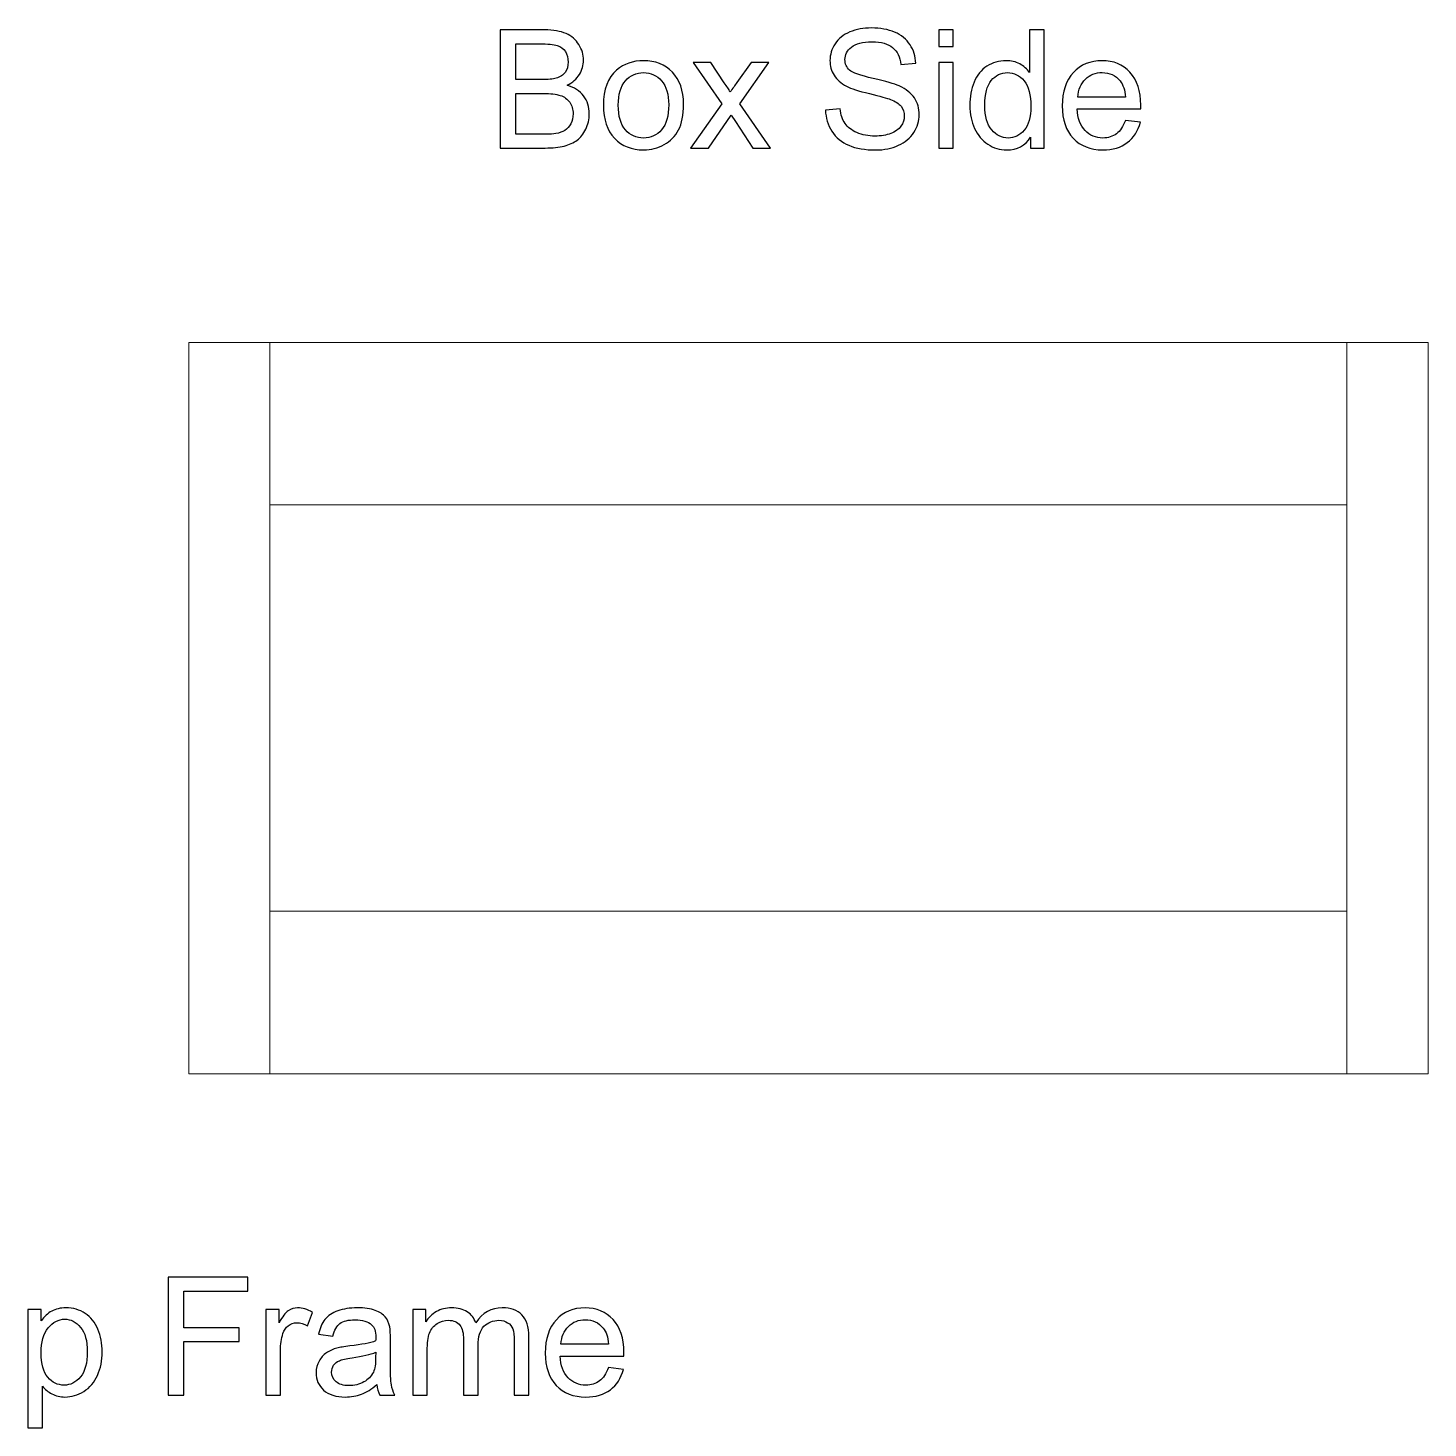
# Model space of a CAD drawing. Header units: inches. Extents: x -38 to 6, y -62 to 68.
# Drawn here: x -15.8 to -2.24, y 10.49 to 24.05 of the extents above; entities that cross this region are included whole.
import ezdxf

# ---------------------------------------------------------------- set-up
doc = ezdxf.new("R2010")
doc.units = ezdxf.units.IN
doc.header["$MEASUREMENT"] = 0
doc.layers.add('Layer 1', color=7, linetype='Continuous')

msp = doc.modelspace()

# ---------------------------------------------------------------- linework, layer by layer
at = {"layer": 'Layer 1', "color": 250, "lineweight": 9}
for points in [[(-13.46, 19.431), (-3.027, 19.431), (-3.027, 21.005), (-13.46, 21.005), (-13.46, 19.431)], [(-13.46, 13.919), (-3.027, 13.919), (-3.027, 15.494), (-13.46, 15.494), (-13.46, 13.919)]]:
    msp.add_lwpolyline(points, close=True, dxfattribs=at)
at = {"layer": 'Layer 1', "color": 250}
for points, knots in [([(-11.23, 22.889), (-11.23, 22.889), (-11.23, 24.033), (-11.23, 24.033), (-11.23, 24.033), (-11.23, 24.033), (-10.801, 24.033), (-10.801, 24.033), (-10.801, 24.033), (-10.714, 24.033), (-10.644, 24.021), (-10.591, 23.998), (-10.591, 23.998), (-10.538, 23.975), (-10.497, 23.939), (-10.467, 23.891), (-10.467, 23.891), (-10.437, 23.843), (-10.422, 23.793), (-10.422, 23.74), (-10.422, 23.74), (-10.422, 23.691), (-10.436, 23.645), (-10.462, 23.602), (-10.462, 23.602), (-10.488, 23.559), (-10.528, 23.524), (-10.582, 23.497), (-10.582, 23.497), (-10.512, 23.477), (-10.459, 23.443), (-10.422, 23.394), (-10.422, 23.394), (-10.385, 23.345), (-10.366, 23.287), (-10.366, 23.221), (-10.366, 23.221), (-10.366, 23.167), (-10.378, 23.117), (-10.4, 23.071), (-10.4, 23.071), (-10.423, 23.025), (-10.451, 22.99), (-10.484, 22.965), (-10.484, 22.965), (-10.518, 22.94), (-10.559, 22.921), (-10.609, 22.908), (-10.609, 22.908), (-10.66, 22.895), (-10.721, 22.889), (-10.794, 22.889), (-10.794, 22.889), (-10.794, 22.889), (-11.23, 22.889), (-11.23, 22.889)], [0, 0, 0, 0, 0.066667, 0.066667, 0.066667, 0.066667, 0.133333, 0.133333, 0.133333, 0.133333, 0.2, 0.2, 0.2, 0.2, 0.266667, 0.266667, 0.266667, 0.266667, 0.333333, 0.333333, 0.333333, 0.333333, 0.4, 0.4, 0.4, 0.4, 0.466667, 0.466667, 0.466667, 0.466667, 0.533333, 0.533333, 0.533333, 0.533333, 0.6, 0.6, 0.6, 0.6, 0.666667, 0.666667, 0.666667, 0.666667, 0.733333, 0.733333, 0.733333, 0.733333, 0.8, 0.8, 0.8, 0.8, 0.866667, 0.866667, 0.866667, 0.866667, 1, 1, 1, 1]), ([(-8.078, 23.256), (-8.078, 23.256), (-7.935, 23.269), (-7.935, 23.269), (-7.935, 23.269), (-7.929, 23.212), (-7.913, 23.164), (-7.888, 23.127), (-7.888, 23.127), (-7.863, 23.091), (-7.825, 23.061), (-7.773, 23.038), (-7.773, 23.038), (-7.721, 23.015), (-7.663, 23.004), (-7.598, 23.004), (-7.598, 23.004), (-7.54, 23.004), (-7.489, 23.012), (-7.445, 23.03), (-7.445, 23.03), (-7.401, 23.047), (-7.368, 23.071), (-7.347, 23.101), (-7.347, 23.101), (-7.325, 23.131), (-7.314, 23.164), (-7.314, 23.199), (-7.314, 23.199), (-7.314, 23.234), (-7.324, 23.266), (-7.345, 23.293), (-7.345, 23.293), (-7.366, 23.319), (-7.4, 23.341), (-7.448, 23.36), (-7.448, 23.36), (-7.479, 23.372), (-7.547, 23.39), (-7.652, 23.416), (-7.652, 23.416), (-7.757, 23.441), (-7.83, 23.464), (-7.873, 23.487), (-7.873, 23.487), (-7.927, 23.516), (-7.968, 23.551), (-7.994, 23.594), (-7.994, 23.594), (-8.021, 23.636), (-8.034, 23.684), (-8.034, 23.736), (-8.034, 23.736), (-8.034, 23.794), (-8.018, 23.848), (-7.985, 23.898), (-7.985, 23.898), (-7.952, 23.948), (-7.905, 23.987), (-7.842, 24.013), (-7.842, 24.013), (-7.779, 24.039), (-7.709, 24.052), (-7.632, 24.052), (-7.632, 24.052), (-7.547, 24.052), (-7.472, 24.038), (-7.408, 24.011), (-7.408, 24.011), (-7.343, 23.984), (-7.293, 23.943), (-7.258, 23.89), (-7.258, 23.89), (-7.224, 23.837), (-7.205, 23.777), (-7.202, 23.71), (-7.202, 23.71), (-7.202, 23.71), (-7.348, 23.699), (-7.348, 23.699), (-7.348, 23.699), (-7.355, 23.771), (-7.382, 23.825), (-7.427, 23.862), (-7.427, 23.862), (-7.472, 23.899), (-7.538, 23.918), (-7.626, 23.918), (-7.626, 23.918), (-7.718, 23.918), (-7.784, 23.901), (-7.826, 23.867), (-7.826, 23.867), (-7.868, 23.834), (-7.889, 23.793), (-7.889, 23.746), (-7.889, 23.746), (-7.889, 23.705), (-7.874, 23.671), (-7.845, 23.644), (-7.845, 23.644), (-7.815, 23.618), (-7.739, 23.591), (-7.616, 23.563), (-7.616, 23.563), (-7.493, 23.535), (-7.409, 23.511), (-7.363, 23.49), (-7.363, 23.49), (-7.297, 23.459), (-7.248, 23.421), (-7.216, 23.374), (-7.216, 23.374), (-7.184, 23.327), (-7.169, 23.273), (-7.169, 23.212), (-7.169, 23.212), (-7.169, 23.151), (-7.186, 23.094), (-7.221, 23.04), (-7.221, 23.04), (-7.256, 22.986), (-7.306, 22.944), (-7.371, 22.915), (-7.371, 22.915), (-7.436, 22.885), (-7.509, 22.87), (-7.591, 22.87), (-7.591, 22.87), (-7.694, 22.87), (-7.781, 22.885), (-7.85, 22.915), (-7.85, 22.915), (-7.92, 22.945), (-7.975, 22.99), (-8.015, 23.051), (-8.015, 23.051), (-8.055, 23.111), (-8.075, 23.18), (-8.078, 23.256)], [0, 0, 0, 0, 0.027778, 0.027778, 0.027778, 0.027778, 0.055556, 0.055556, 0.055556, 0.055556, 0.083333, 0.083333, 0.083333, 0.083333, 0.111111, 0.111111, 0.111111, 0.111111, 0.138889, 0.138889, 0.138889, 0.138889, 0.166667, 0.166667, 0.166667, 0.166667, 0.194444, 0.194444, 0.194444, 0.194444, 0.222222, 0.222222, 0.222222, 0.222222, 0.25, 0.25, 0.25, 0.25, 0.277778, 0.277778, 0.277778, 0.277778, 0.305556, 0.305556, 0.305556, 0.305556, 0.333333, 0.333333, 0.333333, 0.333333, 0.361111, 0.361111, 0.361111, 0.361111, 0.388889, 0.388889, 0.388889, 0.388889, 0.416667, 0.416667, 0.416667, 0.416667, 0.444444, 0.444444, 0.444444, 0.444444, 0.472222, 0.472222, 0.472222, 0.472222, 0.5, 0.5, 0.5, 0.5, 0.527778, 0.527778, 0.527778, 0.527778, 0.555556, 0.555556, 0.555556, 0.555556, 0.583333, 0.583333, 0.583333, 0.583333, 0.611111, 0.611111, 0.611111, 0.611111, 0.638889, 0.638889, 0.638889, 0.638889, 0.666667, 0.666667, 0.666667, 0.666667, 0.694444, 0.694444, 0.694444, 0.694444, 0.722222, 0.722222, 0.722222, 0.722222, 0.75, 0.75, 0.75, 0.75, 0.777778, 0.777778, 0.777778, 0.777778, 0.805556, 0.805556, 0.805556, 0.805556, 0.833333, 0.833333, 0.833333, 0.833333, 0.861111, 0.861111, 0.861111, 0.861111, 0.888889, 0.888889, 0.888889, 0.888889, 0.916667, 0.916667, 0.916667, 0.916667, 0.944444, 0.944444, 0.944444, 0.944444, 1, 1, 1, 1]), ([(-6.98, 23.873), (-6.98, 23.873), (-6.98, 24.033), (-6.98, 24.033), (-6.98, 24.033), (-6.98, 24.033), (-6.84, 24.033), (-6.84, 24.033), (-6.84, 24.033), (-6.84, 24.033), (-6.84, 23.873), (-6.84, 23.873), (-6.84, 23.873), (-6.84, 23.873), (-6.98, 23.873), (-6.98, 23.873)], [0, 0, 0, 0, 0.2, 0.2, 0.2, 0.2, 0.4, 0.4, 0.4, 0.4, 0.6, 0.6, 0.6, 0.6, 1, 1, 1, 1]), ([(-6.09, 22.889), (-6.09, 22.889), (-6.09, 22.994), (-6.09, 22.994), (-6.09, 22.994), (-6.143, 22.912), (-6.22, 22.871), (-6.322, 22.871), (-6.322, 22.871), (-6.388, 22.871), (-6.449, 22.889), (-6.504, 22.926), (-6.504, 22.926), (-6.559, 22.962), (-6.602, 23.013), (-6.633, 23.078), (-6.633, 23.078), (-6.663, 23.143), (-6.678, 23.218), (-6.678, 23.303), (-6.678, 23.303), (-6.678, 23.385), (-6.664, 23.46), (-6.637, 23.527), (-6.637, 23.527), (-6.609, 23.594), (-6.568, 23.646), (-6.513, 23.682), (-6.513, 23.682), (-6.458, 23.718), (-6.396, 23.735), (-6.328, 23.735), (-6.328, 23.735), (-6.278, 23.735), (-6.234, 23.725), (-6.195, 23.704), (-6.195, 23.704), (-6.156, 23.683), (-6.124, 23.655), (-6.1, 23.621), (-6.1, 23.621), (-6.1, 23.621), (-6.1, 24.033), (-6.1, 24.033), (-6.1, 24.033), (-6.1, 24.033), (-5.959, 24.033), (-5.959, 24.033), (-5.959, 24.033), (-5.959, 24.033), (-5.959, 22.889), (-5.959, 22.889), (-5.959, 22.889), (-5.959, 22.889), (-6.09, 22.889), (-6.09, 22.889)], [0, 0, 0, 0, 0.066667, 0.066667, 0.066667, 0.066667, 0.133333, 0.133333, 0.133333, 0.133333, 0.2, 0.2, 0.2, 0.2, 0.266667, 0.266667, 0.266667, 0.266667, 0.333333, 0.333333, 0.333333, 0.333333, 0.4, 0.4, 0.4, 0.4, 0.466667, 0.466667, 0.466667, 0.466667, 0.533333, 0.533333, 0.533333, 0.533333, 0.6, 0.6, 0.6, 0.6, 0.666667, 0.666667, 0.666667, 0.666667, 0.733333, 0.733333, 0.733333, 0.733333, 0.8, 0.8, 0.8, 0.8, 0.866667, 0.866667, 0.866667, 0.866667, 1, 1, 1, 1]), ([(-11.079, 23.552), (-11.079, 23.552), (-10.831, 23.552), (-10.831, 23.552), (-10.831, 23.552), (-10.764, 23.552), (-10.716, 23.556), (-10.687, 23.565), (-10.687, 23.565), (-10.649, 23.577), (-10.619, 23.596), (-10.6, 23.622), (-10.6, 23.622), (-10.581, 23.649), (-10.571, 23.682), (-10.571, 23.722), (-10.571, 23.722), (-10.571, 23.761), (-10.58, 23.794), (-10.598, 23.823), (-10.598, 23.823), (-10.616, 23.852), (-10.642, 23.872), (-10.676, 23.882), (-10.676, 23.882), (-10.71, 23.893), (-10.768, 23.898), (-10.85, 23.898), (-10.85, 23.898), (-10.85, 23.898), (-11.079, 23.898), (-11.079, 23.898), (-11.079, 23.898), (-11.079, 23.898), (-11.079, 23.552), (-11.079, 23.552)], [0, 0, 0, 0, 0.1, 0.1, 0.1, 0.1, 0.2, 0.2, 0.2, 0.2, 0.3, 0.3, 0.3, 0.3, 0.4, 0.4, 0.4, 0.4, 0.5, 0.5, 0.5, 0.5, 0.6, 0.6, 0.6, 0.6, 0.7, 0.7, 0.7, 0.7, 0.8, 0.8, 0.8, 0.8, 1, 1, 1, 1]), ([(-10.229, 23.303), (-10.229, 23.456), (-10.186, 23.57), (-10.101, 23.644), (-10.101, 23.644), (-10.03, 23.705), (-9.943, 23.735), (-9.84, 23.735), (-9.84, 23.735), (-9.727, 23.735), (-9.633, 23.698), (-9.561, 23.624), (-9.561, 23.624), (-9.489, 23.549), (-9.453, 23.446), (-9.453, 23.315), (-9.453, 23.315), (-9.453, 23.209), (-9.469, 23.125), (-9.501, 23.064), (-9.501, 23.064), (-9.533, 23.003), (-9.579, 22.956), (-9.64, 22.922), (-9.64, 22.922), (-9.701, 22.888), (-9.768, 22.871), (-9.84, 22.871), (-9.84, 22.871), (-9.956, 22.871), (-10.05, 22.908), (-10.122, 22.983), (-10.122, 22.983), (-10.193, 23.057), (-10.229, 23.164), (-10.229, 23.303)], [0, 0, 0, 0, 0.1, 0.1, 0.1, 0.1, 0.2, 0.2, 0.2, 0.2, 0.3, 0.3, 0.3, 0.3, 0.4, 0.4, 0.4, 0.4, 0.5, 0.5, 0.5, 0.5, 0.6, 0.6, 0.6, 0.6, 0.7, 0.7, 0.7, 0.7, 0.8, 0.8, 0.8, 0.8, 1, 1, 1, 1]), ([(-10.085, 23.303), (-10.085, 23.197), (-10.062, 23.118), (-10.016, 23.065), (-10.016, 23.065), (-9.969, 23.013), (-9.911, 22.986), (-9.84, 22.986), (-9.84, 22.986), (-9.771, 22.986), (-9.713, 23.013), (-9.666, 23.066), (-9.666, 23.066), (-9.62, 23.119), (-9.596, 23.199), (-9.596, 23.308), (-9.596, 23.308), (-9.596, 23.41), (-9.62, 23.487), (-9.666, 23.54), (-9.666, 23.54), (-9.713, 23.593), (-9.771, 23.619), (-9.84, 23.619), (-9.84, 23.619), (-9.911, 23.619), (-9.969, 23.593), (-10.016, 23.54), (-10.016, 23.54), (-10.062, 23.488), (-10.085, 23.409), (-10.085, 23.303)], [0, 0, 0, 0, 0.111111, 0.111111, 0.111111, 0.111111, 0.222222, 0.222222, 0.222222, 0.222222, 0.333333, 0.333333, 0.333333, 0.333333, 0.444444, 0.444444, 0.444444, 0.444444, 0.555556, 0.555556, 0.555556, 0.555556, 0.666667, 0.666667, 0.666667, 0.666667, 0.777778, 0.777778, 0.777778, 0.777778, 1, 1, 1, 1]), ([(-9.384, 22.889), (-9.384, 22.889), (-9.081, 23.318), (-9.081, 23.318), (-9.081, 23.318), (-9.081, 23.318), (-9.361, 23.718), (-9.361, 23.718), (-9.361, 23.718), (-9.361, 23.718), (-9.189, 23.718), (-9.189, 23.718), (-9.189, 23.718), (-9.189, 23.718), (-9.058, 23.522), (-9.058, 23.522), (-9.058, 23.522), (-9.033, 23.486), (-9.014, 23.456), (-9.001, 23.432), (-9.001, 23.432), (-8.977, 23.466), (-8.956, 23.496), (-8.937, 23.523), (-8.937, 23.523), (-8.937, 23.523), (-8.799, 23.718), (-8.799, 23.718), (-8.799, 23.718), (-8.799, 23.718), (-8.627, 23.718), (-8.627, 23.718), (-8.627, 23.718), (-8.627, 23.718), (-8.909, 23.318), (-8.909, 23.318), (-8.909, 23.318), (-8.909, 23.318), (-8.609, 22.889), (-8.609, 22.889), (-8.609, 22.889), (-8.609, 22.889), (-8.78, 22.889), (-8.78, 22.889), (-8.78, 22.889), (-8.78, 22.889), (-8.951, 23.145), (-8.951, 23.145), (-8.951, 23.145), (-8.951, 23.145), (-8.991, 23.206), (-8.991, 23.206), (-8.991, 23.206), (-8.991, 23.206), (-9.212, 22.889), (-9.212, 22.889), (-9.212, 22.889), (-9.212, 22.889), (-9.384, 22.889), (-9.384, 22.889)], [0, 0, 0, 0, 0.0625, 0.0625, 0.0625, 0.0625, 0.125, 0.125, 0.125, 0.125, 0.1875, 0.1875, 0.1875, 0.1875, 0.25, 0.25, 0.25, 0.25, 0.3125, 0.3125, 0.3125, 0.3125, 0.375, 0.375, 0.375, 0.375, 0.4375, 0.4375, 0.4375, 0.4375, 0.5, 0.5, 0.5, 0.5, 0.5625, 0.5625, 0.5625, 0.5625, 0.625, 0.625, 0.625, 0.625, 0.6875, 0.6875, 0.6875, 0.6875, 0.75, 0.75, 0.75, 0.75, 0.8125, 0.8125, 0.8125, 0.8125, 0.875, 0.875, 0.875, 0.875, 1, 1, 1, 1]), ([(-6.98, 22.889), (-6.98, 22.889), (-6.98, 23.718), (-6.98, 23.718), (-6.98, 23.718), (-6.98, 23.718), (-6.84, 23.718), (-6.84, 23.718), (-6.84, 23.718), (-6.84, 23.718), (-6.84, 22.889), (-6.84, 22.889), (-6.84, 22.889), (-6.84, 22.889), (-6.98, 22.889), (-6.98, 22.889)], [0, 0, 0, 0, 0.2, 0.2, 0.2, 0.2, 0.4, 0.4, 0.4, 0.4, 0.6, 0.6, 0.6, 0.6, 1, 1, 1, 1]), ([(-6.534, 23.302), (-6.534, 23.196), (-6.512, 23.117), (-6.467, 23.065), (-6.467, 23.065), (-6.422, 23.012), (-6.369, 22.986), (-6.308, 22.986), (-6.308, 22.986), (-6.247, 22.986), (-6.195, 23.011), (-6.152, 23.061), (-6.152, 23.061), (-6.109, 23.111), (-6.087, 23.188), (-6.087, 23.291), (-6.087, 23.291), (-6.087, 23.404), (-6.109, 23.487), (-6.153, 23.54), (-6.153, 23.54), (-6.197, 23.593), (-6.251, 23.619), (-6.315, 23.619), (-6.315, 23.619), (-6.377, 23.619), (-6.429, 23.594), (-6.472, 23.543), (-6.472, 23.543), (-6.513, 23.492), (-6.534, 23.412), (-6.534, 23.302)], [0, 0, 0, 0, 0.111111, 0.111111, 0.111111, 0.111111, 0.222222, 0.222222, 0.222222, 0.222222, 0.333333, 0.333333, 0.333333, 0.333333, 0.444444, 0.444444, 0.444444, 0.444444, 0.555556, 0.555556, 0.555556, 0.555556, 0.666667, 0.666667, 0.666667, 0.666667, 0.777778, 0.777778, 0.777778, 0.777778, 1, 1, 1, 1]), ([(-5.172, 23.157), (-5.172, 23.157), (-5.026, 23.138), (-5.026, 23.138), (-5.026, 23.138), (-5.049, 23.054), (-5.091, 22.988), (-5.153, 22.941), (-5.153, 22.941), (-5.215, 22.895), (-5.294, 22.871), (-5.39, 22.871), (-5.39, 22.871), (-5.511, 22.871), (-5.606, 22.909), (-5.677, 22.983), (-5.677, 22.983), (-5.748, 23.057), (-5.783, 23.162), (-5.783, 23.297), (-5.783, 23.297), (-5.783, 23.435), (-5.748, 23.544), (-5.676, 23.62), (-5.676, 23.62), (-5.604, 23.697), (-5.512, 23.735), (-5.397, 23.735), (-5.397, 23.735), (-5.287, 23.735), (-5.197, 23.698), (-5.127, 23.623), (-5.127, 23.623), (-5.057, 23.547), (-5.022, 23.441), (-5.022, 23.305), (-5.022, 23.305), (-5.022, 23.297), (-5.022, 23.284), (-5.022, 23.267), (-5.022, 23.267), (-5.022, 23.267), (-5.64, 23.267), (-5.64, 23.267), (-5.64, 23.267), (-5.634, 23.177), (-5.609, 23.107), (-5.562, 23.059), (-5.562, 23.059), (-5.516, 23.011), (-5.459, 22.986), (-5.39, 22.986), (-5.39, 22.986), (-5.338, 22.986), (-5.294, 23), (-5.258, 23.027), (-5.258, 23.027), (-5.222, 23.054), (-5.193, 23.098), (-5.172, 23.157)], [0, 0, 0, 0, 0.0625, 0.0625, 0.0625, 0.0625, 0.125, 0.125, 0.125, 0.125, 0.1875, 0.1875, 0.1875, 0.1875, 0.25, 0.25, 0.25, 0.25, 0.3125, 0.3125, 0.3125, 0.3125, 0.375, 0.375, 0.375, 0.375, 0.4375, 0.4375, 0.4375, 0.4375, 0.5, 0.5, 0.5, 0.5, 0.5625, 0.5625, 0.5625, 0.5625, 0.625, 0.625, 0.625, 0.625, 0.6875, 0.6875, 0.6875, 0.6875, 0.75, 0.75, 0.75, 0.75, 0.8125, 0.8125, 0.8125, 0.8125, 0.875, 0.875, 0.875, 0.875, 1, 1, 1, 1]), ([(-5.632, 23.382), (-5.632, 23.382), (-5.17, 23.382), (-5.17, 23.382), (-5.17, 23.382), (-5.176, 23.452), (-5.194, 23.504), (-5.223, 23.539), (-5.223, 23.539), (-5.267, 23.593), (-5.326, 23.62), (-5.397, 23.62), (-5.397, 23.62), (-5.461, 23.62), (-5.515, 23.599), (-5.559, 23.556), (-5.559, 23.556), (-5.603, 23.513), (-5.627, 23.455), (-5.632, 23.382)], [0, 0, 0, 0, 0.166667, 0.166667, 0.166667, 0.166667, 0.333333, 0.333333, 0.333333, 0.333333, 0.5, 0.5, 0.5, 0.5, 0.666667, 0.666667, 0.666667, 0.666667, 1, 1, 1, 1]), ([(-11.079, 23.023), (-11.079, 23.023), (-10.794, 23.023), (-10.794, 23.023), (-10.794, 23.023), (-10.745, 23.023), (-10.711, 23.025), (-10.691, 23.029), (-10.691, 23.029), (-10.656, 23.035), (-10.627, 23.045), (-10.603, 23.06), (-10.603, 23.06), (-10.58, 23.074), (-10.561, 23.096), (-10.545, 23.124), (-10.545, 23.124), (-10.53, 23.152), (-10.523, 23.184), (-10.523, 23.22), (-10.523, 23.22), (-10.523, 23.263), (-10.534, 23.3), (-10.556, 23.332), (-10.556, 23.332), (-10.578, 23.364), (-10.608, 23.386), (-10.647, 23.398), (-10.647, 23.398), (-10.686, 23.411), (-10.741, 23.418), (-10.814, 23.418), (-10.814, 23.418), (-10.814, 23.418), (-11.079, 23.418), (-11.079, 23.418), (-11.079, 23.418), (-11.079, 23.418), (-11.079, 23.023), (-11.079, 23.023)], [0, 0, 0, 0, 0.090909, 0.090909, 0.090909, 0.090909, 0.181818, 0.181818, 0.181818, 0.181818, 0.272727, 0.272727, 0.272727, 0.272727, 0.363636, 0.363636, 0.363636, 0.363636, 0.454545, 0.454545, 0.454545, 0.454545, 0.545455, 0.545455, 0.545455, 0.545455, 0.636364, 0.636364, 0.636364, 0.636364, 0.727273, 0.727273, 0.727273, 0.727273, 0.818182, 0.818182, 0.818182, 0.818182, 1, 1, 1, 1]), ([(-14.447, 10.806), (-14.447, 10.806), (-14.447, 11.949), (-14.447, 11.949), (-14.447, 11.949), (-14.447, 11.949), (-13.676, 11.949), (-13.676, 11.949), (-13.676, 11.949), (-13.676, 11.949), (-13.676, 11.815), (-13.676, 11.815), (-13.676, 11.815), (-13.676, 11.815), (-14.295, 11.815), (-14.295, 11.815), (-14.295, 11.815), (-14.295, 11.815), (-14.295, 11.459), (-14.295, 11.459), (-14.295, 11.459), (-14.295, 11.459), (-13.759, 11.459), (-13.759, 11.459), (-13.759, 11.459), (-13.759, 11.459), (-13.759, 11.325), (-13.759, 11.325), (-13.759, 11.325), (-13.759, 11.325), (-14.295, 11.325), (-14.295, 11.325), (-14.295, 11.325), (-14.295, 11.325), (-14.295, 10.806), (-14.295, 10.806), (-14.295, 10.806), (-14.295, 10.806), (-14.447, 10.806), (-14.447, 10.806)], [0, 0, 0, 0, 0.090909, 0.090909, 0.090909, 0.090909, 0.181818, 0.181818, 0.181818, 0.181818, 0.272727, 0.272727, 0.272727, 0.272727, 0.363636, 0.363636, 0.363636, 0.363636, 0.454545, 0.454545, 0.454545, 0.454545, 0.545455, 0.545455, 0.545455, 0.545455, 0.636364, 0.636364, 0.636364, 0.636364, 0.727273, 0.727273, 0.727273, 0.727273, 0.818182, 0.818182, 0.818182, 0.818182, 1, 1, 1, 1]), ([(-15.805, 10.488), (-15.805, 10.488), (-15.805, 11.635), (-15.805, 11.635), (-15.805, 11.635), (-15.805, 11.635), (-15.677, 11.635), (-15.677, 11.635), (-15.677, 11.635), (-15.677, 11.635), (-15.677, 11.526), (-15.677, 11.526), (-15.677, 11.526), (-15.647, 11.568), (-15.613, 11.599), (-15.575, 11.62), (-15.575, 11.62), (-15.537, 11.641), (-15.491, 11.652), (-15.437, 11.652), (-15.437, 11.652), (-15.366, 11.652), (-15.304, 11.634), (-15.25, 11.598), (-15.25, 11.598), (-15.196, 11.561), (-15.155, 11.51), (-15.127, 11.444), (-15.127, 11.444), (-15.1, 11.378), (-15.086, 11.305), (-15.086, 11.226), (-15.086, 11.226), (-15.086, 11.142), (-15.101, 11.066), (-15.131, 10.998), (-15.131, 10.998), (-15.162, 10.93), (-15.206, 10.878), (-15.264, 10.842), (-15.264, 10.842), (-15.322, 10.806), (-15.383, 10.788), (-15.447, 10.788), (-15.447, 10.788), (-15.493, 10.788), (-15.536, 10.798), (-15.573, 10.818), (-15.573, 10.818), (-15.61, 10.837), (-15.64, 10.862), (-15.664, 10.892), (-15.664, 10.892), (-15.664, 10.892), (-15.664, 10.488), (-15.664, 10.488), (-15.664, 10.488), (-15.664, 10.488), (-15.805, 10.488), (-15.805, 10.488)], [0, 0, 0, 0, 0.0625, 0.0625, 0.0625, 0.0625, 0.125, 0.125, 0.125, 0.125, 0.1875, 0.1875, 0.1875, 0.1875, 0.25, 0.25, 0.25, 0.25, 0.3125, 0.3125, 0.3125, 0.3125, 0.375, 0.375, 0.375, 0.375, 0.4375, 0.4375, 0.4375, 0.4375, 0.5, 0.5, 0.5, 0.5, 0.5625, 0.5625, 0.5625, 0.5625, 0.625, 0.625, 0.625, 0.625, 0.6875, 0.6875, 0.6875, 0.6875, 0.75, 0.75, 0.75, 0.75, 0.8125, 0.8125, 0.8125, 0.8125, 0.875, 0.875, 0.875, 0.875, 1, 1, 1, 1]), ([(-15.677, 11.215), (-15.677, 11.109), (-15.655, 11.03), (-15.612, 10.979), (-15.612, 10.979), (-15.569, 10.929), (-15.517, 10.903), (-15.456, 10.903), (-15.456, 10.903), (-15.394, 10.903), (-15.34, 10.929), (-15.296, 10.982), (-15.296, 10.982), (-15.252, 11.035), (-15.23, 11.116), (-15.23, 11.227), (-15.23, 11.227), (-15.23, 11.332), (-15.251, 11.411), (-15.295, 11.463), (-15.295, 11.463), (-15.338, 11.516), (-15.39, 11.542), (-15.45, 11.542), (-15.45, 11.542), (-15.509, 11.542), (-15.562, 11.514), (-15.608, 11.458), (-15.608, 11.458), (-15.654, 11.402), (-15.677, 11.322), (-15.677, 11.215)], [0, 0, 0, 0, 0.111111, 0.111111, 0.111111, 0.111111, 0.222222, 0.222222, 0.222222, 0.222222, 0.333333, 0.333333, 0.333333, 0.333333, 0.444444, 0.444444, 0.444444, 0.444444, 0.555556, 0.555556, 0.555556, 0.555556, 0.666667, 0.666667, 0.666667, 0.666667, 0.777778, 0.777778, 0.777778, 0.777778, 1, 1, 1, 1]), ([(-13.499, 10.806), (-13.499, 10.806), (-13.499, 11.635), (-13.499, 11.635), (-13.499, 11.635), (-13.499, 11.635), (-13.372, 11.635), (-13.372, 11.635), (-13.372, 11.635), (-13.372, 11.635), (-13.372, 11.508), (-13.372, 11.508), (-13.372, 11.508), (-13.34, 11.566), (-13.31, 11.605), (-13.283, 11.624), (-13.283, 11.624), (-13.256, 11.643), (-13.225, 11.652), (-13.193, 11.652), (-13.193, 11.652), (-13.145, 11.652), (-13.097, 11.637), (-13.048, 11.608), (-13.048, 11.608), (-13.048, 11.608), (-13.098, 11.478), (-13.098, 11.478), (-13.098, 11.478), (-13.132, 11.497), (-13.166, 11.507), (-13.2, 11.507), (-13.2, 11.507), (-13.231, 11.507), (-13.258, 11.497), (-13.283, 11.479), (-13.283, 11.479), (-13.307, 11.461), (-13.324, 11.435), (-13.335, 11.402), (-13.335, 11.402), (-13.35, 11.353), (-13.358, 11.298), (-13.358, 11.239), (-13.358, 11.239), (-13.358, 11.239), (-13.358, 10.806), (-13.358, 10.806), (-13.358, 10.806), (-13.358, 10.806), (-13.499, 10.806), (-13.499, 10.806)], [0, 0, 0, 0, 0.071429, 0.071429, 0.071429, 0.071429, 0.142857, 0.142857, 0.142857, 0.142857, 0.214286, 0.214286, 0.214286, 0.214286, 0.285714, 0.285714, 0.285714, 0.285714, 0.357143, 0.357143, 0.357143, 0.357143, 0.428571, 0.428571, 0.428571, 0.428571, 0.5, 0.5, 0.5, 0.5, 0.571429, 0.571429, 0.571429, 0.571429, 0.642857, 0.642857, 0.642857, 0.642857, 0.714286, 0.714286, 0.714286, 0.714286, 0.785714, 0.785714, 0.785714, 0.785714, 0.857143, 0.857143, 0.857143, 0.857143, 1, 1, 1, 1]), ([(-12.424, 10.909), (-12.476, 10.865), (-12.526, 10.834), (-12.574, 10.815), (-12.574, 10.815), (-12.622, 10.797), (-12.674, 10.788), (-12.73, 10.788), (-12.73, 10.788), (-12.821, 10.788), (-12.891, 10.81), (-12.94, 10.855), (-12.94, 10.855), (-12.989, 10.899), (-13.013, 10.955), (-13.013, 11.024), (-13.013, 11.024), (-13.013, 11.065), (-13.004, 11.102), (-12.985, 11.135), (-12.985, 11.135), (-12.967, 11.169), (-12.942, 11.196), (-12.913, 11.216), (-12.913, 11.216), (-12.883, 11.236), (-12.849, 11.252), (-12.811, 11.262), (-12.811, 11.262), (-12.784, 11.269), (-12.742, 11.276), (-12.686, 11.283), (-12.686, 11.283), (-12.573, 11.296), (-12.489, 11.312), (-12.436, 11.331), (-12.436, 11.331), (-12.435, 11.35), (-12.435, 11.363), (-12.435, 11.368), (-12.435, 11.368), (-12.435, 11.425), (-12.448, 11.465), (-12.475, 11.488), (-12.475, 11.488), (-12.511, 11.52), (-12.564, 11.536), (-12.635, 11.536), (-12.635, 11.536), (-12.701, 11.536), (-12.75, 11.524), (-12.782, 11.501), (-12.782, 11.501), (-12.813, 11.478), (-12.837, 11.437), (-12.852, 11.377), (-12.852, 11.377), (-12.852, 11.377), (-12.989, 11.397), (-12.989, 11.397), (-12.989, 11.397), (-12.977, 11.455), (-12.956, 11.503), (-12.927, 11.539), (-12.927, 11.539), (-12.899, 11.575), (-12.857, 11.603), (-12.803, 11.623), (-12.803, 11.623), (-12.749, 11.642), (-12.686, 11.652), (-12.614, 11.652), (-12.614, 11.652), (-12.543, 11.652), (-12.486, 11.644), (-12.441, 11.627), (-12.441, 11.627), (-12.397, 11.61), (-12.364, 11.59), (-12.344, 11.564), (-12.344, 11.564), (-12.323, 11.539), (-12.308, 11.507), (-12.3, 11.468), (-12.3, 11.468), (-12.295, 11.445), (-12.293, 11.401), (-12.293, 11.339), (-12.293, 11.339), (-12.293, 11.339), (-12.293, 11.153), (-12.293, 11.153), (-12.293, 11.153), (-12.293, 11.023), (-12.29, 10.941), (-12.284, 10.906), (-12.284, 10.906), (-12.278, 10.871), (-12.267, 10.838), (-12.25, 10.806), (-12.25, 10.806), (-12.25, 10.806), (-12.396, 10.806), (-12.396, 10.806), (-12.396, 10.806), (-12.411, 10.835), (-12.42, 10.87), (-12.424, 10.909)], [0, 0, 0, 0, 0.035714, 0.035714, 0.035714, 0.035714, 0.071429, 0.071429, 0.071429, 0.071429, 0.107143, 0.107143, 0.107143, 0.107143, 0.142857, 0.142857, 0.142857, 0.142857, 0.178571, 0.178571, 0.178571, 0.178571, 0.214286, 0.214286, 0.214286, 0.214286, 0.25, 0.25, 0.25, 0.25, 0.285714, 0.285714, 0.285714, 0.285714, 0.321429, 0.321429, 0.321429, 0.321429, 0.357143, 0.357143, 0.357143, 0.357143, 0.392857, 0.392857, 0.392857, 0.392857, 0.428571, 0.428571, 0.428571, 0.428571, 0.464286, 0.464286, 0.464286, 0.464286, 0.5, 0.5, 0.5, 0.5, 0.535714, 0.535714, 0.535714, 0.535714, 0.571429, 0.571429, 0.571429, 0.571429, 0.607143, 0.607143, 0.607143, 0.607143, 0.642857, 0.642857, 0.642857, 0.642857, 0.678571, 0.678571, 0.678571, 0.678571, 0.714286, 0.714286, 0.714286, 0.714286, 0.75, 0.75, 0.75, 0.75, 0.785714, 0.785714, 0.785714, 0.785714, 0.821429, 0.821429, 0.821429, 0.821429, 0.857143, 0.857143, 0.857143, 0.857143, 0.892857, 0.892857, 0.892857, 0.892857, 0.928571, 0.928571, 0.928571, 0.928571, 1, 1, 1, 1]), ([(-12.077, 10.806), (-12.077, 10.806), (-12.077, 11.635), (-12.077, 11.635), (-12.077, 11.635), (-12.077, 11.635), (-11.951, 11.635), (-11.951, 11.635), (-11.951, 11.635), (-11.951, 11.635), (-11.951, 11.517), (-11.951, 11.517), (-11.951, 11.517), (-11.925, 11.558), (-11.89, 11.591), (-11.847, 11.615), (-11.847, 11.615), (-11.804, 11.64), (-11.755, 11.652), (-11.7, 11.652), (-11.7, 11.652), (-11.639, 11.652), (-11.588, 11.639), (-11.549, 11.614), (-11.549, 11.614), (-11.51, 11.589), (-11.482, 11.553), (-11.466, 11.507), (-11.466, 11.507), (-11.4, 11.604), (-11.315, 11.652), (-11.209, 11.652), (-11.209, 11.652), (-11.127, 11.652), (-11.063, 11.63), (-11.019, 11.584), (-11.019, 11.584), (-10.975, 11.538), (-10.952, 11.468), (-10.952, 11.374), (-10.952, 11.374), (-10.952, 11.374), (-10.952, 10.806), (-10.952, 10.806), (-10.952, 10.806), (-10.952, 10.806), (-11.093, 10.806), (-11.093, 10.806), (-11.093, 10.806), (-11.093, 10.806), (-11.093, 11.327), (-11.093, 11.327), (-11.093, 11.327), (-11.093, 11.383), (-11.098, 11.424), (-11.107, 11.448), (-11.107, 11.448), (-11.116, 11.473), (-11.132, 11.493), (-11.157, 11.508), (-11.157, 11.508), (-11.18, 11.523), (-11.209, 11.531), (-11.241, 11.531), (-11.241, 11.531), (-11.299, 11.531), (-11.348, 11.511), (-11.387, 11.473), (-11.387, 11.473), (-11.425, 11.434), (-11.444, 11.372), (-11.444, 11.287), (-11.444, 11.287), (-11.444, 11.287), (-11.444, 10.806), (-11.444, 10.806), (-11.444, 10.806), (-11.444, 10.806), (-11.585, 10.806), (-11.585, 10.806), (-11.585, 10.806), (-11.585, 10.806), (-11.585, 11.344), (-11.585, 11.344), (-11.585, 11.344), (-11.585, 11.406), (-11.596, 11.453), (-11.619, 11.484), (-11.619, 11.484), (-11.642, 11.515), (-11.68, 11.531), (-11.732, 11.531), (-11.732, 11.531), (-11.771, 11.531), (-11.807, 11.52), (-11.841, 11.5), (-11.841, 11.5), (-11.874, 11.479), (-11.899, 11.448), (-11.914, 11.408), (-11.914, 11.408), (-11.929, 11.368), (-11.936, 11.311), (-11.936, 11.235), (-11.936, 11.235), (-11.936, 11.235), (-11.936, 10.806), (-11.936, 10.806), (-11.936, 10.806), (-11.936, 10.806), (-12.077, 10.806), (-12.077, 10.806)], [0, 0, 0, 0, 0.034483, 0.034483, 0.034483, 0.034483, 0.068966, 0.068966, 0.068966, 0.068966, 0.103448, 0.103448, 0.103448, 0.103448, 0.137931, 0.137931, 0.137931, 0.137931, 0.172414, 0.172414, 0.172414, 0.172414, 0.206897, 0.206897, 0.206897, 0.206897, 0.241379, 0.241379, 0.241379, 0.241379, 0.275862, 0.275862, 0.275862, 0.275862, 0.310345, 0.310345, 0.310345, 0.310345, 0.344828, 0.344828, 0.344828, 0.344828, 0.37931, 0.37931, 0.37931, 0.37931, 0.413793, 0.413793, 0.413793, 0.413793, 0.448276, 0.448276, 0.448276, 0.448276, 0.482759, 0.482759, 0.482759, 0.482759, 0.517241, 0.517241, 0.517241, 0.517241, 0.551724, 0.551724, 0.551724, 0.551724, 0.586207, 0.586207, 0.586207, 0.586207, 0.62069, 0.62069, 0.62069, 0.62069, 0.655172, 0.655172, 0.655172, 0.655172, 0.689655, 0.689655, 0.689655, 0.689655, 0.724138, 0.724138, 0.724138, 0.724138, 0.758621, 0.758621, 0.758621, 0.758621, 0.793103, 0.793103, 0.793103, 0.793103, 0.827586, 0.827586, 0.827586, 0.827586, 0.862069, 0.862069, 0.862069, 0.862069, 0.896552, 0.896552, 0.896552, 0.896552, 0.931034, 0.931034, 0.931034, 0.931034, 1, 1, 1, 1]), ([(-10.181, 11.074), (-10.181, 11.074), (-10.036, 11.055), (-10.036, 11.055), (-10.036, 11.055), (-10.058, 10.97), (-10.1, 10.905), (-10.162, 10.858), (-10.162, 10.858), (-10.224, 10.811), (-10.303, 10.788), (-10.399, 10.788), (-10.399, 10.788), (-10.52, 10.788), (-10.616, 10.825), (-10.686, 10.9), (-10.686, 10.9), (-10.757, 10.974), (-10.793, 11.079), (-10.793, 11.213), (-10.793, 11.213), (-10.793, 11.352), (-10.757, 11.46), (-10.685, 11.537), (-10.685, 11.537), (-10.614, 11.614), (-10.521, 11.652), (-10.407, 11.652), (-10.407, 11.652), (-10.296, 11.652), (-10.206, 11.615), (-10.136, 11.539), (-10.136, 11.539), (-10.066, 11.464), (-10.031, 11.358), (-10.031, 11.221), (-10.031, 11.221), (-10.031, 11.213), (-10.031, 11.201), (-10.032, 11.184), (-10.032, 11.184), (-10.032, 11.184), (-10.649, 11.184), (-10.649, 11.184), (-10.649, 11.184), (-10.644, 11.093), (-10.618, 11.024), (-10.572, 10.975), (-10.572, 10.975), (-10.526, 10.927), (-10.468, 10.903), (-10.399, 10.903), (-10.399, 10.903), (-10.348, 10.903), (-10.304, 10.917), (-10.267, 10.944), (-10.267, 10.944), (-10.231, 10.971), (-10.202, 11.014), (-10.181, 11.074)], [0, 0, 0, 0, 0.0625, 0.0625, 0.0625, 0.0625, 0.125, 0.125, 0.125, 0.125, 0.1875, 0.1875, 0.1875, 0.1875, 0.25, 0.25, 0.25, 0.25, 0.3125, 0.3125, 0.3125, 0.3125, 0.375, 0.375, 0.375, 0.375, 0.4375, 0.4375, 0.4375, 0.4375, 0.5, 0.5, 0.5, 0.5, 0.5625, 0.5625, 0.5625, 0.5625, 0.625, 0.625, 0.625, 0.625, 0.6875, 0.6875, 0.6875, 0.6875, 0.75, 0.75, 0.75, 0.75, 0.8125, 0.8125, 0.8125, 0.8125, 0.875, 0.875, 0.875, 0.875, 1, 1, 1, 1]), ([(-10.641, 11.299), (-10.641, 11.299), (-10.179, 11.299), (-10.179, 11.299), (-10.179, 11.299), (-10.185, 11.369), (-10.203, 11.421), (-10.232, 11.456), (-10.232, 11.456), (-10.277, 11.51), (-10.335, 11.537), (-10.406, 11.537), (-10.406, 11.537), (-10.47, 11.537), (-10.524, 11.516), (-10.568, 11.472), (-10.568, 11.472), (-10.612, 11.429), (-10.636, 11.372), (-10.641, 11.299)], [0, 0, 0, 0, 0.166667, 0.166667, 0.166667, 0.166667, 0.333333, 0.333333, 0.333333, 0.333333, 0.5, 0.5, 0.5, 0.5, 0.666667, 0.666667, 0.666667, 0.666667, 1, 1, 1, 1]), ([(-12.435, 11.221), (-12.486, 11.2), (-12.563, 11.183), (-12.665, 11.168), (-12.665, 11.168), (-12.723, 11.16), (-12.764, 11.151), (-12.788, 11.14), (-12.788, 11.14), (-12.812, 11.13), (-12.83, 11.115), (-12.843, 11.095), (-12.843, 11.095), (-12.856, 11.075), (-12.863, 11.053), (-12.863, 11.028), (-12.863, 11.028), (-12.863, 10.991), (-12.849, 10.96), (-12.82, 10.936), (-12.82, 10.936), (-12.792, 10.911), (-12.75, 10.898), (-12.696, 10.898), (-12.696, 10.898), (-12.642, 10.898), (-12.593, 10.91), (-12.551, 10.934), (-12.551, 10.934), (-12.509, 10.957), (-12.478, 10.989), (-12.458, 11.03), (-12.458, 11.03), (-12.443, 11.062), (-12.436, 11.108), (-12.436, 11.17), (-12.436, 11.17), (-12.436, 11.17), (-12.435, 11.221), (-12.435, 11.221)], [0, 0, 0, 0, 0.090909, 0.090909, 0.090909, 0.090909, 0.181818, 0.181818, 0.181818, 0.181818, 0.272727, 0.272727, 0.272727, 0.272727, 0.363636, 0.363636, 0.363636, 0.363636, 0.454545, 0.454545, 0.454545, 0.454545, 0.545455, 0.545455, 0.545455, 0.545455, 0.636364, 0.636364, 0.636364, 0.636364, 0.727273, 0.727273, 0.727273, 0.727273, 0.818182, 0.818182, 0.818182, 0.818182, 1, 1, 1, 1])]:
    msp.add_open_spline(points, degree=3, knots=knots, dxfattribs=at)
at = {"layer": 'Layer 1', "color": 250, "lineweight": 9}
for points in [[(-14.247, 13.919), (-14.247, 13.919), (-14.247, 21.005), (-14.247, 21.005), (-14.247, 21.005), (-14.247, 21.005), (-13.46, 21.005), (-13.46, 21.005), (-13.46, 21.005), (-13.46, 21.005), (-13.46, 13.919), (-13.46, 13.919), (-13.46, 13.919), (-13.46, 13.919), (-14.247, 13.919), (-14.247, 13.919)], [(-2.239, 21.005), (-2.239, 21.005), (-2.239, 13.919), (-2.239, 13.919), (-2.239, 13.919), (-2.239, 13.919), (-3.027, 13.919), (-3.027, 13.919), (-3.027, 13.919), (-3.027, 13.919), (-3.027, 21.005), (-3.027, 21.005), (-3.027, 21.005), (-3.027, 21.005), (-2.239, 21.005), (-2.239, 21.005)]]:
    msp.add_open_spline(points, degree=3, knots=[0, 0, 0, 0, 0.2, 0.2, 0.2, 0.2, 0.4, 0.4, 0.4, 0.4, 0.6, 0.6, 0.6, 0.6, 1, 1, 1, 1], dxfattribs=at)

doc.saveas('drawing.dxf')
